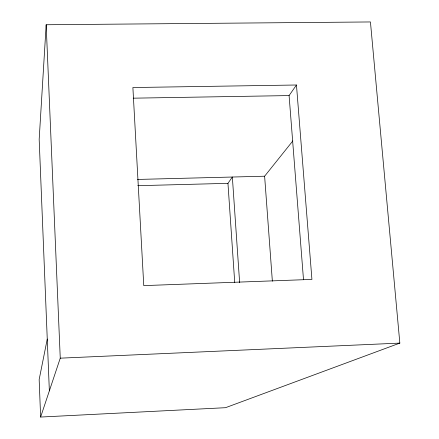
<?xml version="1.0" encoding="UTF-8"?>
<svg xmlns="http://www.w3.org/2000/svg" width="439" height="439" viewBox="0 0 439 439"><rect width="100%" height="100%" fill="white"/><g stroke="black" fill="none" stroke-linecap="round" stroke-linejoin="round"><path stroke-width="0.66" d="M47.258 339.067L39.159 379.515L40.629 417.05L225.514 407.699L399.841 343.1L370.439 21.95L46.166 24.749L39.175 139.382L49.355 390.858M40.629 417.05L60.253 358.169L46.166 24.749M234.722 282.464L227.956 183.337L232.352 177.027L239.639 282.711M303.492 279.522L289.087 95.581L296.462 85.001L132.885 87.537L143.762 285.619L311.926 279.407L296.462 85.001M272.361 281.196L264.624 176.209L292.84 140.908M60.253 358.169L399.841 343.1M137.747 185.692L227.956 183.337M137.484 179.441L264.624 176.209M133.215 98.177L289.087 95.581"/></g></svg>
